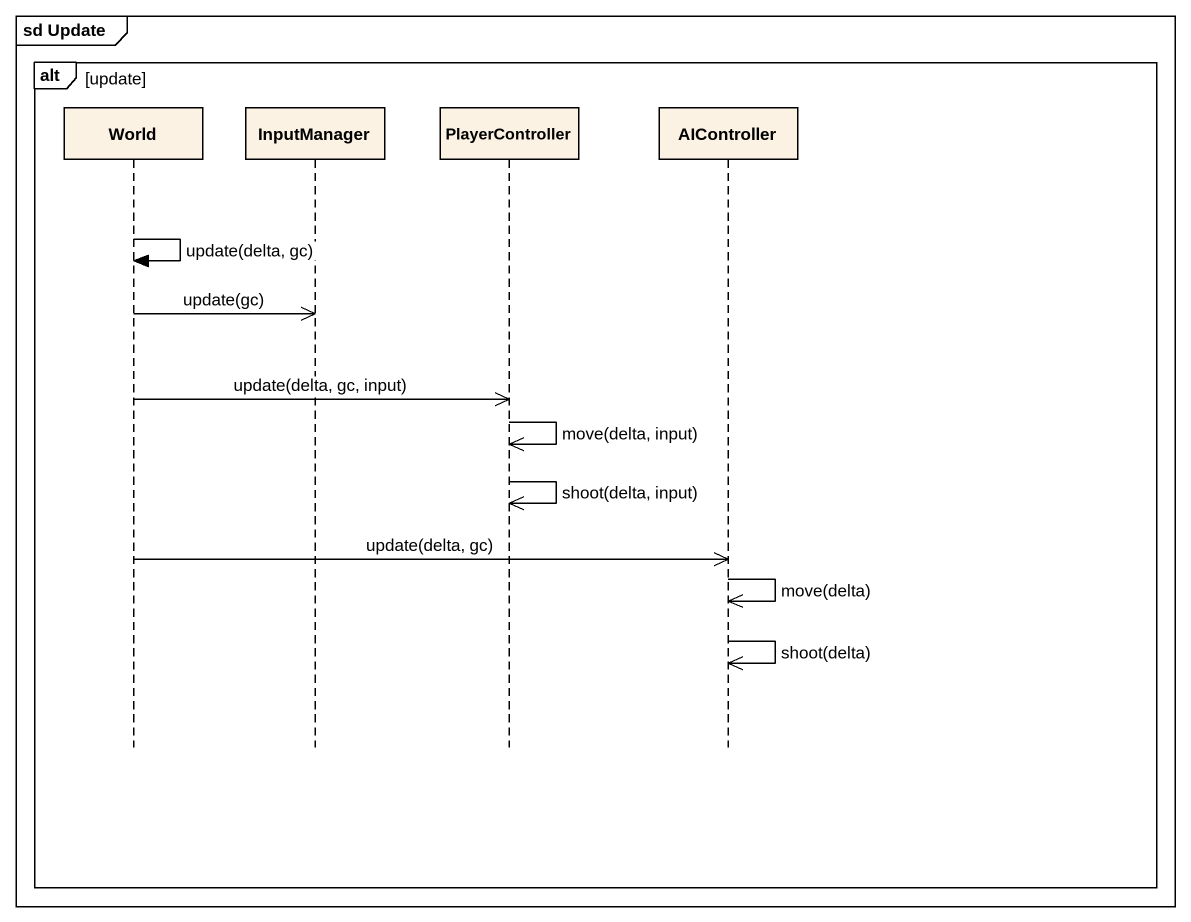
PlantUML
@startuml
mainframe sd Update
hide footbox
participant World
participant InputManager
participant PlayerController
participant AIController

alt update
  World -> World : update(delta, gc)
  World ->> InputManager : update(gc)
  World ->> PlayerController : update(delta, gc, input)
  PlayerController ->> PlayerController : move(delta, input)
  PlayerController ->> PlayerController : shoot(delta, input)
  World ->> AIController : update(delta, gc)
  AIController ->> AIController : move(delta)
  AIController ->> AIController : shoot(delta)
end
@enduml
